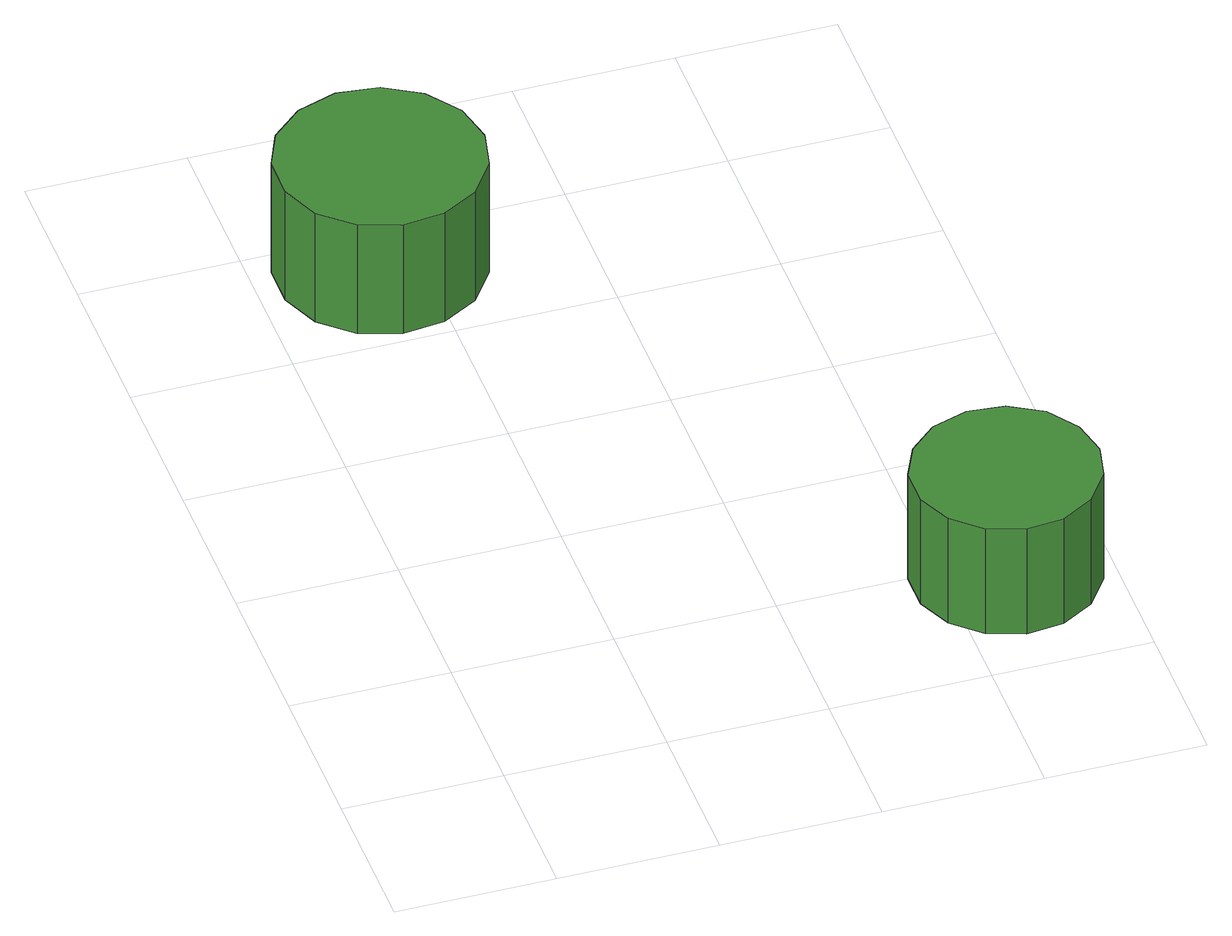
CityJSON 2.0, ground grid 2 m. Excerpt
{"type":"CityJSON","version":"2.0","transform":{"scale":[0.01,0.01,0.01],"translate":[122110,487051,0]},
"CityObjects":{
"tree1":{"type":"SolitaryVegetationObject","attributes":{"function":"something"},"geometry":[{"type":"MultiSurface","lod":"1","boundaries":[[[0,1,2,3,4,5,6,7,8,9,10,11,12,13,14]],[[15,16,17,18,19,20,21,22,23,24,25,26,27,28,29]],[[0,29,28,1]],[[1,28,27,2]],[[2,27,26,3]],[[3,26,25,4]],[[4,25,24,5]],[[5,24,23,6]],[[6,23,22,7]],[[7,22,21,8]],[[8,21,20,9]],[[9,20,19,10]],[[10,19,18,11]],[[11,18,17,12]],[[12,17,16,13]],[[13,16,15,14]],[[14,15,29,0]]]}]},
"tree2":{"type":"SolitaryVegetationObject","attributes":{"function":"something"},"geometry":[{"type":"MultiSurface","lod":"1","boundaries":[[[30,31,32,33,34,35,36,37,38,39,40,41,42,43,44]],[[45,46,47,48,49,50,51,52,53,54,55,56,57,58,59]],[[30,59,58,31]],[[31,58,57,32]],[[32,57,56,33]],[[33,56,55,34]],[[34,55,54,35]],[[35,54,53,36]],[[36,53,52,37]],[[37,52,51,38]],[[38,51,50,39]],[[39,50,49,40]],[[40,49,48,41]],[[41,48,47,42]],[[42,47,46,43]],[[43,46,45,44]],[[44,45,59,30]]]}]}
},
"vertices":[
[282,942,171],[271,994,171],[239,1037,171],[193,1064,171],[140,1070,171],[89,1053,171],[49,1017,171],[28,969,171],[28,915,171],[49,866,171],[89,830,171],[140,814,171],[193,820,171],[239,846,171],[271,890,171],[271,890,7],[239,846,7],[193,820,7],[140,814,7],[89,830,7],[49,866,7],[28,915,7],[28,969,7],[49,1017,7],[89,1053,7],[140,1070,7],[193,1064,7],[239,1037,7],[271,994,7],[282,942,7],
[788,171,169],[778,217,169],[750,256,169],[708,280,169],[661,285,169],[615,270,169],[580,238,169],[560,195,169],[560,147,169],[580,103,169],[615,71,169],[661,56,169],[708,61,169],[750,85,169],[778,124,169],[778,124,11],[750,85,11],[708,61,11],[661,56,11],[615,71,11],[580,103,11],[560,147,11],[560,195,11],[580,238,11],[615,270,11],[661,285,11],[708,280,11],[750,256,11],[778,217,11],[788,171,11]
]}
